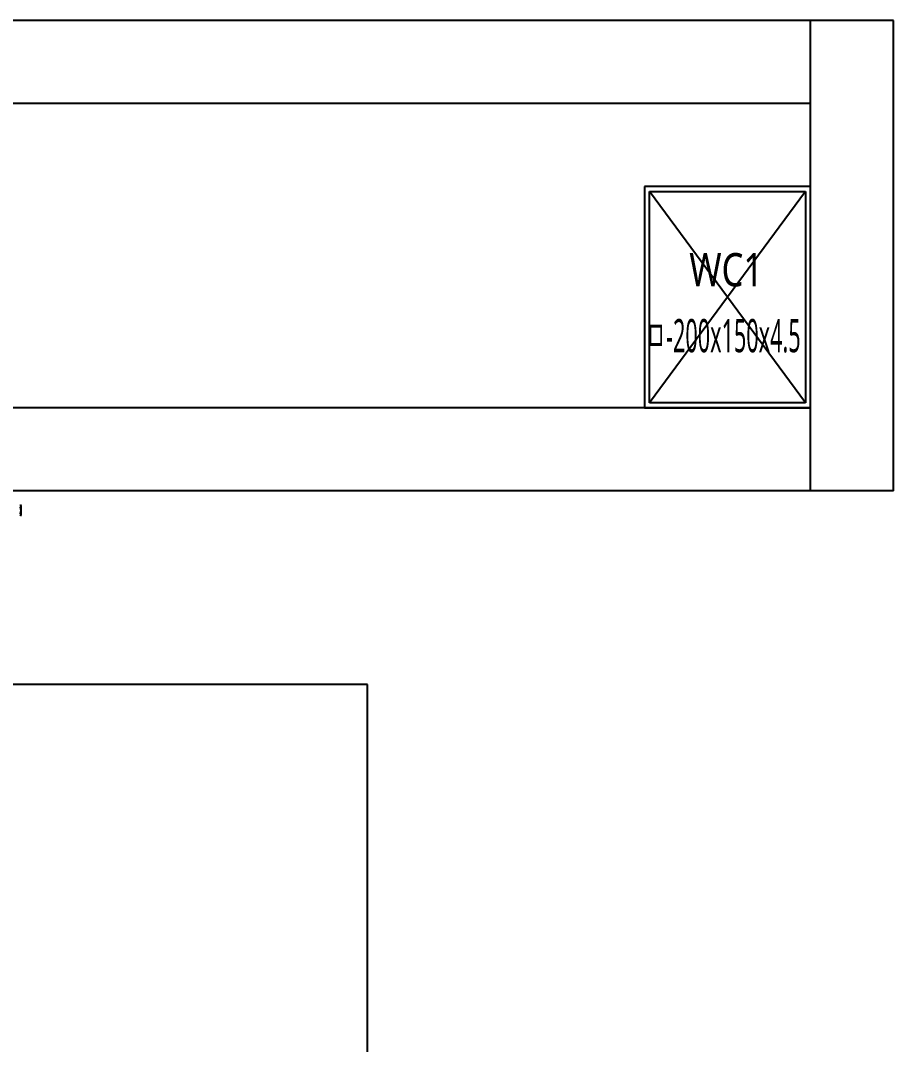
# Model space of a CAD drawing. Header units: millimetres. Extents: x 13515 to 183937, y -33900 to -660.
# Drawn here: x 58822.79 to 58835.13, y -20431.18 to -20416.7 of the extents above; entities that cross this region are included whole.
import ezdxf
from ezdxf.enums import TextEntityAlignment as Align

# ---------------------------------------------------------------- set-up
doc = ezdxf.new("R2010")
doc.units = ezdxf.units.MM
doc.header["$LTSCALE"] = 100
doc.header["$MEASUREMENT"] = 0
doc.header["$PDSIZE"] = -10
doc.layers.get('0').update_dxf_attribs({"linetype": 'CONTINUOUS'})
doc.layers.get('Defpoints').update_dxf_attribs({"color": 171, "linetype": 'CONTINUOUS'})
for name, color, linetype in [('ELE9', 9, 'CONTINUOUS'), ('FIN(패널-T75 글라스울)', 6, 'CONTINUOUS'), ('h COLUMN', 252, 'CONTINUOUS'), ('OVERHEAD DOOR - ETC', 252, 'CONTINUOUS'), ('WC', 2, 'CONTINUOUS'), ('주차-화물', 251, 'CONTINUOUS')]:
    doc.layers.add(name, color=color, linetype=linetype)
doc.styles.add('TE', font='malgun_0.ttf')

# ---------------------------------------------------------------- blocks, each defined once
blk = doc.blocks.new('*U143')
at = {"color": 0, "linetype": 'ByBlock'}
for p, q in [((100, 75), (-100, 75)), ((-100, 75), (-100, -75)), ((100, -75), (100, 75)), ((-95.5, 70.5), (95.5, 70.5)), ((-95.5, -70.5), (-95.5, 70.5)), ((95.5, 70.5), (95.5, -70.5)), ((95.5, -70.5), (-95.5, -70.5)), ((-100, -75), (100, -75))]:
    blk.add_line(p, q, dxfattribs=at)
at = {"layer": 'Defpoints'}
blk.add_point((0, 0), dxfattribs=at)
blk = doc.blocks.new('WC1')
at = {"layer": 'h COLUMN', "ltscale": 0.1}
for p, q in [((70.5, -95.5), (-70.5, 95.5)), ((70.5, 95.5), (-70.5, -95.5))]:
    blk.add_line(p, q, dxfattribs=at)
at = {"layer": 'h COLUMN', "ltscale": 0.1, "rotation": 90}
blk.add_blockref('*U143', (0, 0), dxfattribs=at)
at = {"layer": 'Defpoints', "style": 'TE'}
for s, width, p in [('WC1', 0.8, (-34.44, 24.8)), ('ㅁ-200x150x4.5', 0.5, (-74.29, -34.76))]:
    blk.add_text(s, height=30, dxfattribs=dict(at, width=width)).set_placement(p, align=Align.MIDDLE_LEFT)
blk = doc.blocks.new('지하2층 WC1 2 배치')
at = {"layer": 'WC'}
blk.add_blockref('WC1', (130900, -77700), dxfattribs=at)
blk = doc.blocks.new('A$C9dd89177')
at = {"layer": '주차-화물', "ltscale": 0.1}
blk.add_lwpolyline([(-0.01, 0), (10999.99, 0), (10999.99, 3250), (-0.01, 3250), (-0.01, 0), (10999.99, 3250)], dxfattribs=at)
blk = doc.blocks.new('A$Cd9954a8d')
at = {"layer": 'FIN(패널-T75 글라스울)'}
for p, q in [((6650, 654.2), (7675, 654.2)), ((6725, 579.2), (7675, 579.2)), ((6725, 304.2), (7675, 304.2)), ((6650, 229.2), (7675, 229.2))]:
    blk.add_line(p, q, dxfattribs=at)
for points in [[(6650, 654.2), (6650, 229.2)], [(6725, 654.2), (6725, 229.2)]]:
    blk.add_lwpolyline(points, dxfattribs=at)
at = {"layer": 'OVERHEAD DOOR - ETC'}
blk.add_line((7438, 675.97), (7438, 667.83), dxfattribs=at)
for centre, radius, start, end in [((7439.86, 675.88), 1.86, 136.9662, 223.0338), ((7445.62, 671.9), 7.61, 159.11949, 200.88051), ((7439.86, 667.91), 1.86, 136.9662, 223.0338)]:
    blk.add_arc(centre, radius, start, end, dxfattribs=at)
blk = doc.blocks.new('B2FF')
at = {"layer": 'ELE9', "ltscale": 0.1}
for name, p, rotation in [('A$Cd9954a8d', (37262924.72, 565725.54), 180), ('A$C9dd89177', (37255799.72, 553896.35), 90.00000000000001)]:
    blk.add_blockref(name, p, dxfattribs=dict(at, rotation=rotation))
at = {"layer": 'ELE9'}
blk.add_blockref('지하2층 WC1 2 배치', (37125224.72, 642946.34), dxfattribs=at)

msp = doc.modelspace()

# ---------------------------------------------------------------- block references
at = {"xscale": 0.01565177005511743, "yscale": 0.01565177005511743, "zscale": 0.01565177005511743}
msp.add_blockref('B2FF', (-524291.512, -29267.715), dxfattribs=at)

doc.saveas('drawing.dxf')
